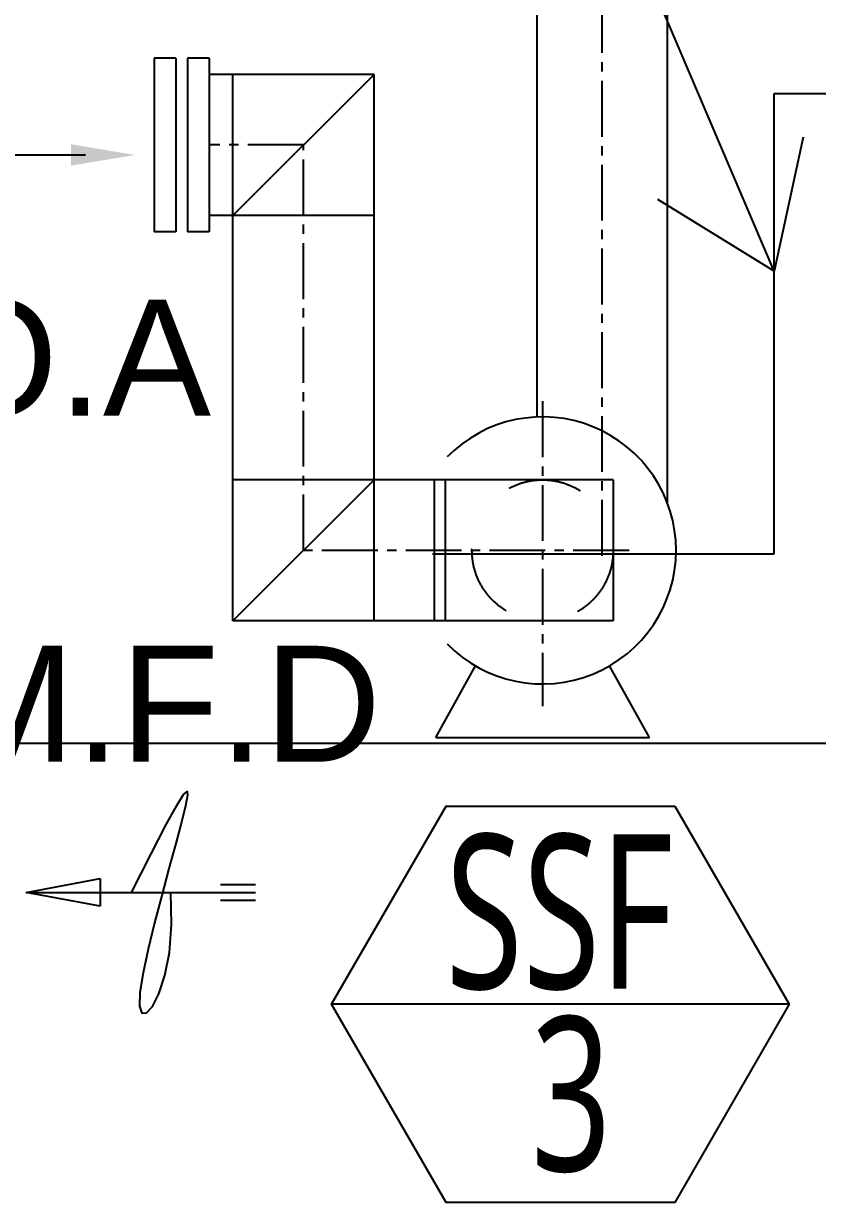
# Model space of a CAD drawing. Header units: millimetres. Extents: x 8533 to 164433, y 5768 to 115327.
# Drawn here: x 60444 to 63109, y 23873 to 27830 of the extents above; entities that cross this region are included whole.
import ezdxf
from ezdxf.enums import TextEntityAlignment as Align

# ---------------------------------------------------------------- set-up
doc = ezdxf.new("R2010")
doc.units = ezdxf.units.MM
doc.header["$LTSCALE"] = 250
doc.linetypes.add('CENTER2', pattern=[1.125, 0.75, -0.125, 0.125, -0.125])
doc.linetypes.add('HIDDEN', pattern=[2, 1, -1])
for name, color, linetype in [('AA-XXXX-DIMS', 7, 'Continuous'), ('ARC', 8, 'Continuous'), ('OUT', 4, 'Continuous'), ('p', 3, 'Continuous'), ('st', 4, 'Continuous'), ('text', 3, 'Continuous'), ('전실제연_인버터', 3, 'Continuous')]:
    doc.layers.add(name, color=color, linetype=linetype)
doc.styles.get("Standard").update_dxf_attribs({"font": ''})
doc.styles.add('STYLE1', font='arial.ttf')
doc.styles.add('맑은고딕', font='')
doc.styles.get('Standard').set_extended_font_data('Malgun Gothic')
doc.styles.get('맑은고딕').set_extended_font_data('Malgun Gothic')
doc.dimstyles.new('DIM_40', dxfattribs={"dimscale": 250, "dimtxt": 3, "dimasz": 1.5, "dimexe": 2, "dimexo": 2.5, "dimgap": 1, "dimtad": 1, "dimdec": 0, "dimzin": 0, "dimdsep": 46, "dimtxsty": '맑은고딕', "dimblk1": 'DIMDOT', "dimblk2": 'DIMDOT', "dimsah": 1, "dimcen": 0.09, "dimdle": 2, "dimclrd": 7, "dimclre": 7, "dimclrt": 3, "dimadec": 0, "dimazin": 0, "dimtfac": 1, "dimtdec": 0, "dimtix": 1, "dimtmove": 2, "dimatfit": 3, "dimldrblk": 'DIMDOT', "dimfxl": 1, "dimtolj": 1, "dimtzin": 0, "dimarcsym": 0})

# ---------------------------------------------------------------- blocks, each defined once
blk = doc.blocks.new('DIMDOT')
at = {"layer": 'AA-XXXX-DIMS'}
for p, q in [((0, -1.5), (0, 1.5)), ((-1.5, 0), (1.5, 0))]:
    blk.add_line(p, q, dxfattribs=at)
for radius in [0.5, 0.25]:
    blk.add_circle((0, 0), radius, dxfattribs=at)

msp = doc.modelspace()

# ---------------------------------------------------------------- linework, layer by layer
at = {"layer": 'ARC'}
msp.add_line((19210.6, 25415.1), (124753.6, 25415.1), dxfattribs=at)
at = {"layer": 'OUT', "color": 1, "linetype": 'Continuous'}
msp.add_line((63014, 24538.3), (61478, 24538.3), dxfattribs=at)
at = {"layer": 'OUT', "color": 1, "linetype": 'Continuous', "elevation": 0}
msp.add_lwpolyline([(62630, 25203.5), (63014, 24538.3), (62630, 23873.2), (61862, 23873.2), (61478, 24538.3), (61862, 25203.5)], close=True, dxfattribs=at)
at = {"layer": 'p', "color": 1, "linetype": 'Continuous'}
for p, q in [((60452.5, 24913.9), (60701.2, 24960.3)), ((60701.2, 24960.3), (60701.2, 24867.5)), ((60701.2, 24867.5), (60452.5, 24913.9))]:
    msp.add_line(p, q, dxfattribs=at)
at = {"layer": 'p', "color": 1}
for p, q in [((61105.3, 24939.8), (61222, 24939.8)), ((60452.5, 24913.9), (61222, 24913.9)), ((61105.3, 24888), (61222, 24888))]:
    msp.add_line(p, q, dxfattribs=at)
msp.add_lwpolyline([(60805.8, 24913.9), (60871.7, 25043.3), (60921.9, 25139.6), (60957.9, 25205.2), (60981, 25242.3), (60992.8, 25253), (60994.6, 25239.8), (60987.9, 25204.6), (60974.1, 25149.9), (60954.8, 25078.3), (60931.9, 24994.5), (60907.5, 24903.9), (60883.5, 24811.7), (60862, 24723.1), (60845, 24643.4), (60834.7, 24577.8), (60832.8, 24531.6), (60840.8, 24508.9), (60856.4, 24509.4), (60876.4, 24531.4), (60898, 24573.7), (60917.9, 24634.5), (60933.3, 24712.5), (60940.9, 24806.2), (60937.7, 24913.9)], dxfattribs=at)
at = {"layer": 'st', "color": 4}
for p, q in [((62167.6, 26509.6), (62167.6, 28317.4)), ((62605.5, 26219.6), (62605.5, 28317.4)), ((60955.1, 27714.5), (60882.1, 27714.5)), ((60882.1, 27714.5), (60882.1, 27130.6)), ((60955.1, 27714.5), (60955.1, 27130.6)), ((61067.4, 27714.5), (60994.4, 27714.5)), ((60994.4, 27714.5), (60994.4, 27130.6)), ((61067.4, 27714.5), (61067.4, 27130.6)), ((61620.8, 27659.5), (61067.4, 27659.5)), ((61146.9, 25824.9), (61146.9, 27659.5)), ((61620.8, 25824.9), (61620.8, 27659.5)), ((61620.8, 27185.6), (61067.4, 27185.6)), ((60955.1, 27130.6), (60882.1, 27130.6)), ((61067.4, 27130.6), (60994.4, 27130.6)), ((62422.9, 26298.7), (61146.9, 26298.7)), ((61821.7, 26298.7), (61821.7, 25824.9)), ((61858.6, 26298.7), (61858.6, 25824.9)), ((62422.9, 26298.7), (62422.9, 25824.9)), ((62422.9, 25824.9), (61146.9, 25824.9)), ((61827.4, 25434.3), (61960.7, 25674.3)), ((62544.6, 25434.3), (62411.2, 25674.3)), ((61827.4, 25434.3), (62544.6, 25434.3))]:
    msp.add_line(p, q, dxfattribs=at)
at = {"layer": 'st', "color": 1, "linetype": 'CENTER2'}
for p, q in [((62386.5, 26043.8), (62386.5, 28317.4)), ((61383.8, 27422.5), (61067.4, 27422.5)), ((61383.8, 26061.8), (61383.8, 27422.5)), ((62186, 26562.2), (62186, 25538.6)), ((62476.5, 26061.8), (61383.8, 26061.8))]:
    msp.add_line(p, q, dxfattribs=at)
at = {"layer": 'st'}
for p, q in [((61146.9, 27185.6), (61620.8, 27659.5)), ((61146.9, 25824.9), (61620.8, 26298.7))]:
    msp.add_line(p, q, dxfattribs=at)
at = {"layer": 'st', "color": 1}
msp.add_line((60347.2, 27389.1), (60652, 27389.1), dxfattribs=at)
at = {"layer": 'st', "color": 4, "linetype": 'HIDDEN'}
msp.add_circle((62186, 26061.8), 236.9, dxfattribs=at)
at = {"layer": 'st', "color": 4}
msp.add_arc((62186, 26061.8), 448.2, 224.3784, 135.6216, dxfattribs=at)
at = {"layer": 'st', "color": 1}
msp.add_solid([(60603, 27353.2), (60603, 27424.9), (60818.2, 27389.1)], dxfattribs=at)
at = {"layer": '전실제연_인버터'}
for p, q in [((62963.8, 27595.9, 0), (63510.9, 27595.9, 0)), ((62963.8, 26050.4), (62963.8, 27595.9)), ((61816, 26050.4), (62963.8, 26050.4))]:
    msp.add_line(p, q, dxfattribs=at)

# ---------------------------------------------------------------- texts
at = {"layer": 'st', "color": 2, "style": 'STYLE1'}
for s, p in [('O.A', (60136.3, 26514)), ('M.F.D', (60164.1, 25352.5, 0))]:
    msp.add_text(s, height=389.35, dxfattribs=at).set_placement(p)
at = {"layer": 'text', "width": 0.7}
for s, p in [('SSF', (62242.2, 24590.6)), ('3', (62282.3, 23978.6))]:
    msp.add_text(s, height=518.4, dxfattribs=at).set_placement(p, align=Align.CENTER)

# ---------------------------------------------------------------- leaders
at = {"layer": '전실제연_인버터', "color": 1}
msp.add_leader([(62963.8, 26999.3), (61804.1, 29713), (58024.5, 29713)], dimstyle='DIM_40', override={"dimgap": 1, "dimtad": 0, "dimclrd": 1, "dimldrblk": 'Open90'}, dxfattribs=at)

doc.saveas('drawing.dxf')
